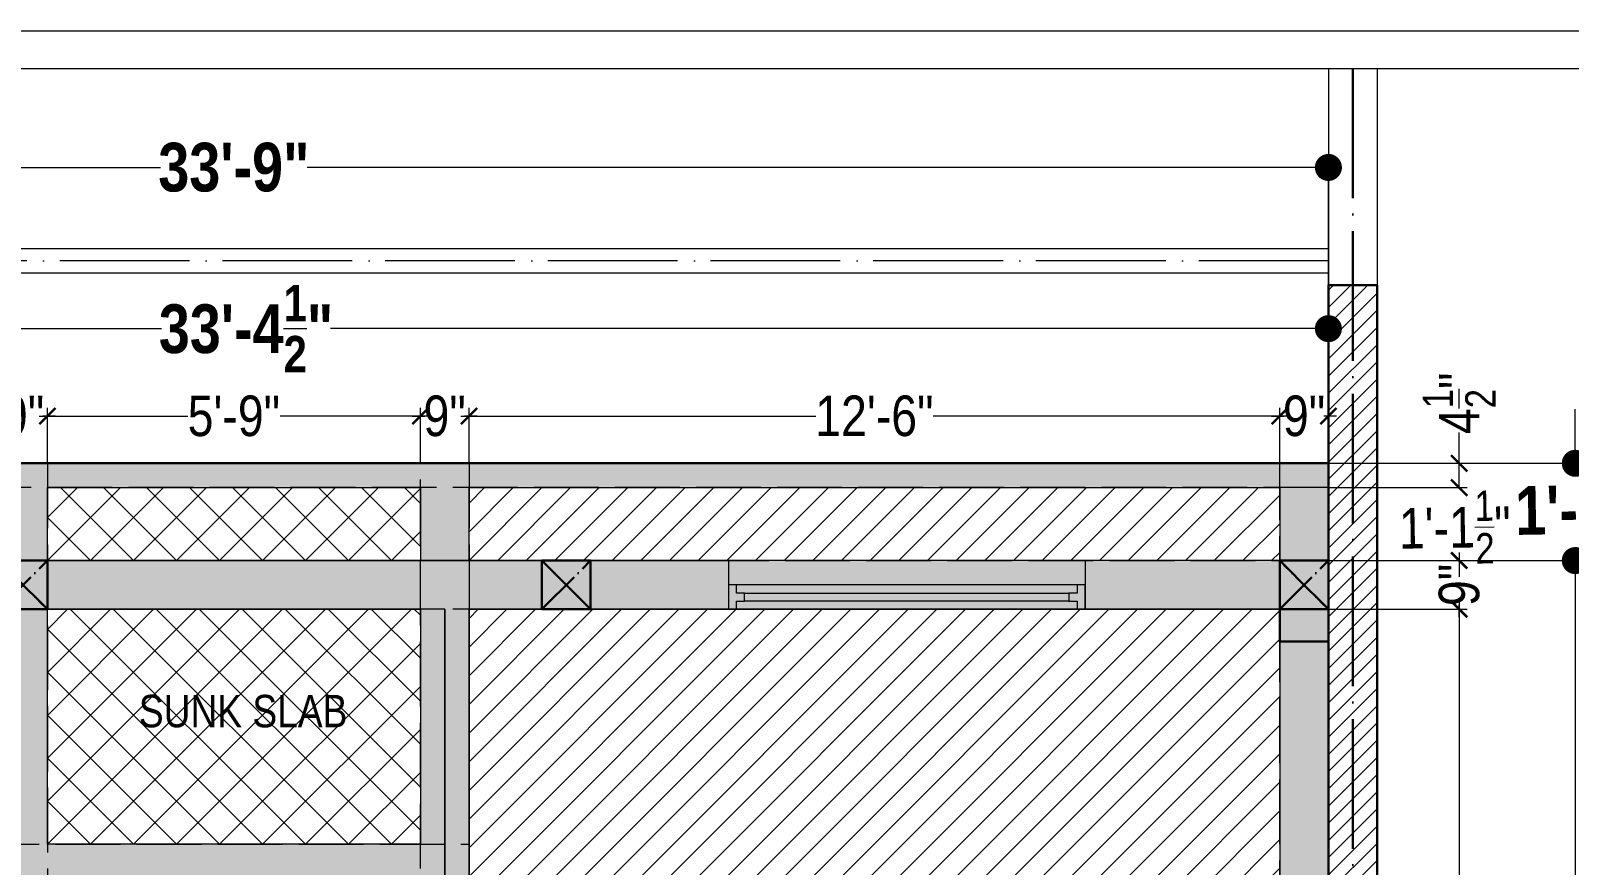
# Model space of a CAD drawing. Header units: millimetres. Extents: x 56222 to 3066687, y -650199 to -121287.
# Drawn here: x 148268.1 to 148552.7, y -175795.8 to -175641.4 of the extents above; entities that cross this region are included whole.
import ezdxf

# ---------------------------------------------------------------- set-up
doc = ezdxf.new("R2010")
doc.units = ezdxf.units.MM
doc.header["$MEASUREMENT"] = 0
doc.header["$PDMODE"] = 35
doc.linetypes.add('ACAD_ISO02W100', pattern=[15, 12, -3])
doc.linetypes.add('ACAD_ISO04W100', pattern=[30, 24, -3, 0, -3])
doc.layers.get('Defpoints').update_dxf_attribs({"color": 220})
for name, color, linetype, lineweight in [('COLUMN', 1, 'Continuous', 30), ('COLUMN ( CENTER MARK )_', 5, 'ACAD_ISO04W100', 30), ('FIRST FLOOR ( TEXT )', 7, 'Continuous', 9), ('GROUND FLOOR', 7, 'Continuous', 9), ('GROUND FLOOR  ( HATCH )', 251, 'Continuous', 9), ('GROUND FLOOR  ( PLINE )', 251, 'Continuous', 30), ('GROUND FLOOR ( DW_RAIL )', 7, 'Continuous', 9), ('X_PLOT', 1, 'Continuous', 9), ('X_SHEET', 7, 'Continuous', 9), ('XX~SLAB ( BEAM )~ ( DIM )', 7, 'Continuous', 9), ('XX~SLAB ( BEAM )~ ( HATCH )', 1, 'Continuous', 9), ('XX~SLAB ( HATCH )', 7, 'Continuous', 9), ('XX~STR BEAM', 5, 'ACAD_ISO02W100', 9)]:
    doc.layers.add(name, color=color, linetype=linetype, lineweight=lineweight)
doc.layers.add('XX~SLAB ( HATCH )~ PLINE', color=251, linetype='Continuous', lineweight=9, plot=False)
doc.layers.add('XX~SLAB ( PLINE )', color=251, linetype='Continuous', plot=False)
doc.styles.add('Cn_BT_7½', font='swissc.ttf', dxfattribs={"height": 7.5})
doc.styles.add('Cn_BT_9 ( BOLD )', font='swisscb.ttf', dxfattribs={"height": 9})
doc.styles.add('KATHA', font='swissc.ttf')
doc.dimstyles.new('Cn_BT_7½', dxfattribs={"dimtxt": 9, "dimasz": 3, "dimexe": 1.5, "dimexo": 0, "dimgap": 0.09, "dimtad": 0, "dimdec": 3, "dimzin": 3, "dimdsep": 46, "dimlunit": 4, "dimtxsty": 'Cn_BT_7½', "dimblk": 'ARCHTICK', "dimcen": 0.09, "dimdle": 1.5, "dimclrd": 251, "dimclre": 251, "dimclrt": 14, "dimadec": 0, "dimazin": 0, "dimtfac": 0.75, "dimtdec": 3, "dimtofl": 0, "dimtmove": 0, "dimatfit": 3, "dimfxl": 0, "dimtolj": 1, "dimtzin": 0, "dimlwd": 15, "dimlwe": 15, "dimarcsym": 0})
doc.dimstyles.new('Cn_BT_9 ( BOLD )', dxfattribs={"dimtxt": 9, "dimasz": 5, "dimexe": 1.5, "dimexo": 0, "dimgap": 0.09, "dimtad": 0, "dimzin": 3, "dimdsep": 46, "dimlunit": 4, "dimtxsty": 'Cn_BT_9 ( BOLD )', "dimblk": 'DOT', "dimcen": 0.09, "dimdle": 1.5, "dimclrd": 251, "dimclre": 251, "dimclrt": 5, "dimadec": 0, "dimazin": 0, "dimtfac": 0.75, "dimtofl": 0, "dimtmove": 0, "dimatfit": 3, "dimfxl": 0, "dimtolj": 1, "dimtzin": 0, "dimlwd": 15, "dimlwe": 15, "dimarcsym": 0})
pattern_1 = [(45, (148349.1876, -175739.4437), (-2.65165, 2.65165), [])]

# ---------------------------------------------------------------- blocks, each defined once
blk = doc.blocks.new('_ArchTick')
at = {"color": 0, "linetype": 'ByBlock', "const_width": 0.15}
blk.add_lwpolyline([(-0.5, -0.5), (0.5, 0.5)], dxfattribs=at)
blk = doc.blocks.new('*D158')
at = {"layer": 'Defpoints', "color": 0, "transparency": 16777216}
for p in [(148271.19, -175712.7), (148262.19, -175721.44), (148271.19, -175721.44)]:
    blk.add_point(p, dxfattribs=at)
at = {"layer": 'XX~SLAB ( BEAM )~ ( DIM )', "color": 251, "lineweight": 15, "transparency": 16777216}
for p, q in [((148262.19, -175721.44), (148262.19, -175711.2)), ((148271.19, -175721.44), (148271.19, -175711.2)), ((148260.69, -175712.7), (148263.03, -175712.7)), ((148272.69, -175712.7), (148270.34, -175712.7))]:
    blk.add_line(p, q, dxfattribs=at)
at = {"layer": 'XX~SLAB ( BEAM )~ ( DIM )', "color": 251, "lineweight": 15, "transparency": 16777216, "xscale": 3, "yscale": 3, "zscale": 3, "rotation": 180}
blk.add_blockref('_ArchTick', (148262.19, -175712.7), dxfattribs=at)
at = {"layer": 'XX~SLAB ( BEAM )~ ( DIM )', "color": 251, "lineweight": 15, "transparency": 16777216, "xscale": 3, "yscale": 3, "zscale": 3}
blk.add_blockref('_ArchTick', (148271.19, -175712.7), dxfattribs=at)
at = {"layer": 'XX~SLAB ( BEAM )~ ( DIM )', "color": 14, "transparency": 16777216, "insert": (148266.69, -175712.7), "char_height": 7.5, "attachment_point": 5, "style": 'Cn_BT_7½'}
blk.add_mtext('\\A1;9"', dxfattribs=at)
blk = doc.blocks.new('*D157')
at = {"layer": 'Defpoints', "color": 0, "transparency": 16777216}
for p in [(148340.19, -175712.7), (148271.19, -175721.44), (148340.19, -175721.44)]:
    blk.add_point(p, dxfattribs=at)
at = {"layer": 'XX~SLAB ( BEAM )~ ( DIM )', "color": 251, "lineweight": 15, "transparency": 16777216}
for p, q in [((148271.19, -175721.44), (148271.19, -175711.2)), ((148340.19, -175721.44), (148340.19, -175711.2)), ((148269.69, -175712.7), (148297.15, -175712.7)), ((148341.69, -175712.7), (148314.22, -175712.7))]:
    blk.add_line(p, q, dxfattribs=at)
at = {"layer": 'XX~SLAB ( BEAM )~ ( DIM )', "color": 251, "lineweight": 15, "transparency": 16777216, "xscale": 3, "yscale": 3, "zscale": 3, "rotation": 180}
blk.add_blockref('_ArchTick', (148271.19, -175712.7), dxfattribs=at)
at = {"layer": 'XX~SLAB ( BEAM )~ ( DIM )', "color": 251, "lineweight": 15, "transparency": 16777216, "xscale": 3, "yscale": 3, "zscale": 3}
blk.add_blockref('_ArchTick', (148340.19, -175712.7), dxfattribs=at)
at = {"layer": 'XX~SLAB ( BEAM )~ ( DIM )', "color": 14, "transparency": 16777216, "insert": (148305.69, -175712.7), "char_height": 7.5, "attachment_point": 5, "style": 'Cn_BT_7½'}
blk.add_mtext('\\A1;5\'-9"', dxfattribs=at)
blk = doc.blocks.new('*D156')
at = {"layer": 'Defpoints', "color": 0, "transparency": 16777216}
for p in [(148349.19, -175712.7), (148340.19, -175721.44), (148349.19, -175721.44)]:
    blk.add_point(p, dxfattribs=at)
at = {"layer": 'XX~SLAB ( BEAM )~ ( DIM )', "color": 251, "lineweight": 15, "transparency": 16777216}
for p, q in [((148340.19, -175721.44), (148340.19, -175711.2)), ((148349.19, -175721.44), (148349.19, -175711.2)), ((148338.69, -175712.7), (148341.03, -175712.7)), ((148350.69, -175712.7), (148348.34, -175712.7))]:
    blk.add_line(p, q, dxfattribs=at)
at = {"layer": 'XX~SLAB ( BEAM )~ ( DIM )', "color": 251, "lineweight": 15, "transparency": 16777216, "xscale": 3, "yscale": 3, "zscale": 3, "rotation": 180}
blk.add_blockref('_ArchTick', (148340.19, -175712.7), dxfattribs=at)
at = {"layer": 'XX~SLAB ( BEAM )~ ( DIM )', "color": 251, "lineweight": 15, "transparency": 16777216, "xscale": 3, "yscale": 3, "zscale": 3}
blk.add_blockref('_ArchTick', (148349.19, -175712.7), dxfattribs=at)
at = {"layer": 'XX~SLAB ( BEAM )~ ( DIM )', "color": 14, "transparency": 16777216, "insert": (148344.69, -175712.7), "char_height": 7.5, "attachment_point": 5, "style": 'Cn_BT_7½'}
blk.add_mtext('\\A1;9"', dxfattribs=at)
blk = doc.blocks.new('*D155')
at = {"layer": 'Defpoints', "color": 0, "transparency": 16777216}
for p in [(148499.19, -175712.7), (148349.19, -175721.44), (148499.19, -175721.44)]:
    blk.add_point(p, dxfattribs=at)
at = {"layer": 'XX~SLAB ( BEAM )~ ( DIM )', "color": 251, "lineweight": 15, "transparency": 16777216}
for p, q in [((148349.19, -175721.44), (148349.19, -175711.2)), ((148499.19, -175721.44), (148499.19, -175711.2)), ((148347.69, -175712.7), (148413.33, -175712.7)), ((148500.69, -175712.7), (148435.05, -175712.7))]:
    blk.add_line(p, q, dxfattribs=at)
at = {"layer": 'XX~SLAB ( BEAM )~ ( DIM )', "color": 251, "lineweight": 15, "transparency": 16777216, "xscale": 3, "yscale": 3, "zscale": 3, "rotation": 180}
blk.add_blockref('_ArchTick', (148349.19, -175712.7), dxfattribs=at)
at = {"layer": 'XX~SLAB ( BEAM )~ ( DIM )', "color": 251, "lineweight": 15, "transparency": 16777216, "xscale": 3, "yscale": 3, "zscale": 3}
blk.add_blockref('_ArchTick', (148499.19, -175712.7), dxfattribs=at)
at = {"layer": 'XX~SLAB ( BEAM )~ ( DIM )', "color": 14, "transparency": 16777216, "insert": (148424.19, -175712.7), "char_height": 7.5, "attachment_point": 5, "style": 'Cn_BT_7½'}
blk.add_mtext('\\A1;12\'-6"', dxfattribs=at)
blk = doc.blocks.new('*D154')
at = {"layer": 'Defpoints', "color": 0, "transparency": 16777216}
for p in [(148508.19, -175712.7), (148499.19, -175721.44), (148508.19, -175721.44)]:
    blk.add_point(p, dxfattribs=at)
at = {"layer": 'XX~SLAB ( BEAM )~ ( DIM )', "color": 251, "lineweight": 15, "transparency": 16777216}
for p, q in [((148499.19, -175721.44), (148499.19, -175711.2)), ((148508.19, -175721.44), (148508.19, -175711.2)), ((148497.69, -175712.7), (148500.03, -175712.7)), ((148509.69, -175712.7), (148507.34, -175712.7))]:
    blk.add_line(p, q, dxfattribs=at)
at = {"layer": 'XX~SLAB ( BEAM )~ ( DIM )', "color": 251, "lineweight": 15, "transparency": 16777216, "xscale": 3, "yscale": 3, "zscale": 3, "rotation": 180}
blk.add_blockref('_ArchTick', (148499.19, -175712.7), dxfattribs=at)
at = {"layer": 'XX~SLAB ( BEAM )~ ( DIM )', "color": 251, "lineweight": 15, "transparency": 16777216, "xscale": 3, "yscale": 3, "zscale": 3}
blk.add_blockref('_ArchTick', (148508.19, -175712.7), dxfattribs=at)
at = {"layer": 'XX~SLAB ( BEAM )~ ( DIM )', "color": 14, "transparency": 16777216, "insert": (148503.69, -175712.7), "char_height": 7.5, "attachment_point": 5, "style": 'Cn_BT_7½'}
blk.add_mtext('\\A1;9"', dxfattribs=at)
blk = doc.blocks.new('*D153')
at = {"layer": 'Defpoints', "color": 0, "transparency": 16777216}
for p in [(148508.19, -175721.44), (148508.19, -175725.94), (148532.39, -175725.94)]:
    blk.add_point(p, dxfattribs=at)
at = {"layer": 'XX~SLAB ( BEAM )~ ( DIM )', "color": 251, "lineweight": 15, "transparency": 16777216}
for p, q in [((148532.39, -175721.44), (148532.39, -175715.71)), ((148532.39, -175725.94), (148532.39, -175719.94)), ((148508.19, -175721.44), (148533.89, -175721.44)), ((148508.19, -175725.94), (148533.89, -175725.94))]:
    blk.add_line(p, q, dxfattribs=at)
at = {"layer": 'XX~SLAB ( BEAM )~ ( DIM )', "color": 251, "lineweight": 15, "transparency": 16777216, "xscale": 3, "yscale": 3, "zscale": 3}
for p, rotation in [((148532.39, -175721.44), 90), ((148532.39, -175725.94), 270)]:
    blk.add_blockref('_ArchTick', p, dxfattribs=dict(at, rotation=rotation))
at = {"layer": 'XX~SLAB ( BEAM )~ ( DIM )', "color": 14, "transparency": 16777216, "insert": (148532.39, -175710.34), "char_height": 7.5, "attachment_point": 5, "rotation": 90, "style": 'Cn_BT_7½'}
blk.add_mtext('\\A1;4{\\H0.750000x;\\S1/2;}"', dxfattribs=at)
blk = doc.blocks.new('*D152')
at = {"layer": 'Defpoints', "color": 0, "transparency": 16777216}
for p in [(148508.19, -175725.94), (148508.19, -175739.44), (148532.39, -175739.44)]:
    blk.add_point(p, dxfattribs=at)
at = {"layer": 'XX~SLAB ( BEAM )~ ( DIM )', "color": 251, "lineweight": 15, "transparency": 16777216}
for p, q in [((148532.39, -175725.94), (148532.39, -175722.94)), ((148508.19, -175725.94), (148533.89, -175725.94)), ((148508.19, -175739.44), (148533.89, -175739.44)), ((148532.39, -175739.44), (148532.39, -175742.44))]:
    blk.add_line(p, q, dxfattribs=at)
at = {"layer": 'XX~SLAB ( BEAM )~ ( DIM )', "color": 251, "lineweight": 15, "transparency": 16777216, "xscale": 3, "yscale": 3, "zscale": 3}
for p, rotation in [((148532.39, -175725.94), 270), ((148532.39, -175739.44), 90)]:
    blk.add_blockref('_ArchTick', p, dxfattribs=dict(at, rotation=rotation))
at = {"layer": 'XX~SLAB ( BEAM )~ ( DIM )', "color": 14, "transparency": 16777216, "insert": (148531.58, -175733.32), "char_height": 7.5, "attachment_point": 5, "rotation": 1, "style": 'Cn_BT_7½'}
blk.add_mtext('\\A1;1\'-1{\\H0.750000x;\\S1/2;}"', dxfattribs=at)
blk = doc.blocks.new('*D151')
at = {"layer": 'Defpoints', "color": 0, "transparency": 16777216}
for p in [(148508.19, -175739.44), (148508.19, -175748.44), (148532.39, -175748.44)]:
    blk.add_point(p, dxfattribs=at)
at = {"layer": 'XX~SLAB ( BEAM )~ ( DIM )', "color": 251, "lineweight": 15, "transparency": 16777216}
for p, q in [((148532.39, -175737.94), (148532.39, -175740.29)), ((148508.19, -175739.44), (148533.89, -175739.44)), ((148508.19, -175748.44), (148533.89, -175748.44)), ((148532.39, -175749.94), (148532.39, -175747.6))]:
    blk.add_line(p, q, dxfattribs=at)
at = {"layer": 'XX~SLAB ( BEAM )~ ( DIM )', "color": 251, "lineweight": 15, "transparency": 16777216, "xscale": 3, "yscale": 3, "zscale": 3}
for p, rotation in [((148532.39, -175739.44), 90), ((148532.39, -175748.44), 270)]:
    blk.add_blockref('_ArchTick', p, dxfattribs=dict(at, rotation=rotation))
at = {"layer": 'XX~SLAB ( BEAM )~ ( DIM )', "color": 14, "transparency": 16777216, "insert": (148532.39, -175743.94), "char_height": 7.5, "attachment_point": 5, "rotation": 90, "style": 'Cn_BT_7½'}
blk.add_mtext('\\A1;9"', dxfattribs=at)
blk = doc.blocks.new('*D150')
at = {"layer": 'Defpoints', "color": 0, "transparency": 16777216}
for p in [(148508.19, -175748.44), (148508.19, -175877.44), (148532.39, -175877.44)]:
    blk.add_point(p, dxfattribs=at)
at = {"layer": 'XX~SLAB ( BEAM )~ ( DIM )', "color": 251, "lineweight": 15, "transparency": 16777216}
for p, q in [((148508.19, -175748.44), (148533.89, -175748.44)), ((148532.39, -175746.94), (148532.39, -175802.08)), ((148532.39, -175878.94), (148532.39, -175823.8)), ((148508.19, -175877.44), (148533.89, -175877.44))]:
    blk.add_line(p, q, dxfattribs=at)
at = {"layer": 'XX~SLAB ( BEAM )~ ( DIM )', "color": 251, "lineweight": 15, "transparency": 16777216, "xscale": 3, "yscale": 3, "zscale": 3}
for p, rotation in [((148532.39, -175748.44), 90), ((148532.39, -175877.44), 270)]:
    blk.add_blockref('_ArchTick', p, dxfattribs=dict(at, rotation=rotation))
at = {"layer": 'XX~SLAB ( BEAM )~ ( DIM )', "color": 14, "transparency": 16777216, "insert": (148532.39, -175812.94), "char_height": 7.5, "attachment_point": 5, "rotation": 90, "style": 'Cn_BT_7½'}
blk.add_mtext('\\A1;10\'-9"', dxfattribs=at)
blk = doc.blocks.new('_Dot')
at = {"color": 0, "linetype": 'ByBlock', "lineweight": -2}
blk.add_line((-0.5, 0), (-1, 0), dxfattribs=at)
at = {"color": 0, "linetype": 'ByBlock', "const_width": 0.5}
blk.add_lwpolyline([(-0.25, 0, 1), (0.25, 0, 1)], format="xyb", close=True, dxfattribs=at)
blk = doc.blocks.new('*D124')
at = {"layer": 'Defpoints', "color": 0, "transparency": 16777216}
for p in [(148508.19, -175696.52), (148107.69, -175721.44), (148508.19, -175721.44)]:
    blk.add_point(p, dxfattribs=at)
at = {"layer": 'XX~SLAB ( BEAM )~ ( DIM )', "color": 251, "lineweight": 15, "transparency": 16777216}
for p, q in [((148107.69, -175721.44), (148107.69, -175695.02)), ((148508.19, -175721.44), (148508.19, -175695.02)), ((148112.69, -175696.52), (148292.3, -175696.52)), ((148503.19, -175696.52), (148323.58, -175696.52))]:
    blk.add_line(p, q, dxfattribs=at)
at = {"layer": 'XX~SLAB ( BEAM )~ ( DIM )', "color": 251, "lineweight": 15, "transparency": 16777216, "xscale": 5, "yscale": 5, "zscale": 5, "rotation": 180}
blk.add_blockref('_Dot', (148107.69, -175696.52), dxfattribs=at)
at = {"layer": 'XX~SLAB ( BEAM )~ ( DIM )', "color": 251, "lineweight": 15, "transparency": 16777216, "xscale": 5, "yscale": 5, "zscale": 5}
blk.add_blockref('_Dot', (148508.19, -175696.52), dxfattribs=at)
at = {"layer": 'XX~SLAB ( BEAM )~ ( DIM )', "color": 5, "transparency": 16777216, "insert": (148307.94, -175696.52), "char_height": 9, "attachment_point": 5, "style": 'Cn_BT_9 ( BOLD )'}
blk.add_mtext('\\A1;33\'-4{\\H0.750000x;\\S1/2;}"', dxfattribs=at)
blk = doc.blocks.new('*D122')
at = {"layer": 'Defpoints', "color": 0, "transparency": 16777216}
for p in [(148508.19, -175666.69), (148103.19, -175721.44), (148508.19, -175721.44)]:
    blk.add_point(p, dxfattribs=at)
at = {"layer": 'XX~SLAB ( BEAM )~ ( DIM )', "color": 251, "lineweight": 15, "transparency": 16777216}
for p, q in [((148103.19, -175721.44), (148103.19, -175665.19)), ((148108.19, -175666.69), (148292.12, -175666.69)), ((148503.19, -175666.69), (148319.26, -175666.69)), ((148508.19, -175721.44), (148508.19, -175665.19))]:
    blk.add_line(p, q, dxfattribs=at)
at = {"layer": 'XX~SLAB ( BEAM )~ ( DIM )', "color": 251, "lineweight": 15, "transparency": 16777216, "xscale": 5, "yscale": 5, "zscale": 5, "rotation": 180}
blk.add_blockref('_Dot', (148103.19, -175666.69), dxfattribs=at)
at = {"layer": 'XX~SLAB ( BEAM )~ ( DIM )', "color": 251, "lineweight": 15, "transparency": 16777216, "xscale": 5, "yscale": 5, "zscale": 5}
blk.add_blockref('_Dot', (148508.19, -175666.69), dxfattribs=at)
at = {"layer": 'XX~SLAB ( BEAM )~ ( DIM )', "color": 5, "transparency": 16777216, "insert": (148305.69, -175666.69), "char_height": 9, "attachment_point": 5, "style": 'Cn_BT_9 ( BOLD )'}
blk.add_mtext('\\A1;33\'-9"', dxfattribs=at)
blk = doc.blocks.new('*D114')
at = {"layer": 'Defpoints', "color": 0, "transparency": 16777216}
for p in [(148517.19, -175721.44), (148517.19, -175739.44), (148553.87, -175739.44)]:
    blk.add_point(p, dxfattribs=at)
at = {"layer": 'XX~SLAB ( BEAM )~ ( DIM )', "color": 251, "lineweight": 15, "transparency": 16777216}
for p, q in [((148553.87, -175716.44), (148553.87, -175711.44)), ((148517.19, -175721.44), (148555.37, -175721.44)), ((148517.19, -175739.44), (148555.37, -175739.44)), ((148553.87, -175744.44), (148553.87, -175749.44))]:
    blk.add_line(p, q, dxfattribs=at)
at = {"layer": 'XX~SLAB ( BEAM )~ ( DIM )', "color": 251, "lineweight": 15, "transparency": 16777216, "xscale": 5, "yscale": 5, "zscale": 5}
for p, rotation in [((148553.87, -175721.44), 270), ((148553.87, -175739.44), 90)]:
    blk.add_blockref('_Dot', p, dxfattribs=dict(at, rotation=rotation))
at = {"layer": 'XX~SLAB ( BEAM )~ ( DIM )', "color": 5, "transparency": 16777216, "insert": (148553.87, -175730.07), "char_height": 9, "attachment_point": 5, "rotation": 1, "style": 'Cn_BT_9 ( BOLD )'}
blk.add_mtext('\\A1;1\'-6"', dxfattribs=at)
blk = doc.blocks.new('*D113')
at = {"layer": 'Defpoints', "color": 0, "transparency": 16777216}
for p in [(148517.19, -175739.44), (148508.19, -176031.94), (148553.87, -176031.94)]:
    blk.add_point(p, dxfattribs=at)
at = {"layer": 'XX~SLAB ( BEAM )~ ( DIM )', "color": 251, "lineweight": 15, "transparency": 16777216}
for p, q in [((148517.19, -175739.44), (148555.37, -175739.44)), ((148553.87, -175744.44), (148553.87, -175870.07)), ((148553.87, -176026.94), (148553.87, -175901.32)), ((148508.19, -176031.94), (148555.37, -176031.94))]:
    blk.add_line(p, q, dxfattribs=at)
at = {"layer": 'XX~SLAB ( BEAM )~ ( DIM )', "color": 251, "lineweight": 15, "transparency": 16777216, "xscale": 5, "yscale": 5, "zscale": 5}
for p, rotation in [((148553.87, -175739.44), 90), ((148553.87, -176031.94), 270)]:
    blk.add_blockref('_Dot', p, dxfattribs=dict(at, rotation=rotation))
at = {"layer": 'XX~SLAB ( BEAM )~ ( DIM )', "color": 5, "transparency": 16777216, "insert": (148553.87, -175885.69), "char_height": 9, "attachment_point": 5, "rotation": 90, "style": 'Cn_BT_9 ( BOLD )'}
blk.add_mtext('\\A1;24\'-4{\\H0.750000x;\\S1/2;}"', dxfattribs=at)
blk = doc.blocks.new('*D112')
at = {"layer": 'Defpoints', "color": 0, "transparency": 16777216}
for p in [(148517.19, -175721.44), (148517.19, -176031.94), (148578.79, -176031.94)]:
    blk.add_point(p, dxfattribs=at)
at = {"layer": 'XX~SLAB ( BEAM )~ ( DIM )', "color": 251, "lineweight": 15, "transparency": 16777216}
for p, q in [((148517.19, -175721.44), (148580.29, -175721.44)), ((148578.79, -175726.44), (148578.79, -175858.07)), ((148578.79, -176026.94), (148578.79, -175895.31)), ((148517.19, -176031.94), (148580.29, -176031.94))]:
    blk.add_line(p, q, dxfattribs=at)
at = {"layer": 'XX~SLAB ( BEAM )~ ( DIM )', "color": 251, "lineweight": 15, "transparency": 16777216, "xscale": 5, "yscale": 5, "zscale": 5}
for p, rotation in [((148578.79, -175721.44), 90), ((148578.79, -176031.94), 270)]:
    blk.add_blockref('_Dot', p, dxfattribs=dict(at, rotation=rotation))
at = {"layer": 'XX~SLAB ( BEAM )~ ( DIM )', "color": 5, "transparency": 16777216, "insert": (148578.79, -175876.69), "char_height": 9, "attachment_point": 5, "rotation": 90, "style": 'Cn_BT_9 ( BOLD )'}
blk.add_mtext('\\A1;25\'-10{\\H0.750000x;\\S1/2;}"', dxfattribs=at)

msp = doc.modelspace()

# ---------------------------------------------------------------- hatches: boundary and pattern name
at = {"layer": 'GROUND FLOOR  ( HATCH )'}
h = msp.add_hatch(dxfattribs=at)
h.set_pattern_fill('ANSI31', color=6, scale=18, style=0)
h.set_pattern_definition([(45, (31976.5016, -13412.7693), (-1.590990258, 1.590990258), [])])
h.paths.add_polyline_path([(148517.1876, -175688.4437), (148508.1876, -175688.4437), (148508.1876, -176031.9437), (148517.1876, -176031.9437)])
at = {"layer": 'XX~SLAB ( BEAM )~ ( HATCH )'}
h = msp.add_hatch(dxfattribs=at)
h.set_pattern_fill('AR-CONC', color=256, style=0)
h.set_pattern_definition([(50, (148103.1876, -176043.9437), (7.1726, -0.62752), [0.75, -8.25]), (355, (148103.1876, -176043.944), (-1.38751, 7.52192), [0.6, -6.6]), (100.4514, (148103.785, -176043.996), (5.78509, 6.8944), [0.6374, -7.01142]), (46.1842, (148103.188, -176041.944), (10.67241, -1.65519), [1.125, -12.375]), (96.6356, (148104.077, -176042.082), (9.34663, 9.74118), [0.9561, -10.51713]), (351.1842, (148103.188, -176041.944), (9.34662, 9.74119), [0.9, -9.9]), (21, (148104.1876, -176042.4437), (5.96907, -4.02619), [0.75, -8.25]), (326, (148104.1876, -176042.444), (2.43315, 7.2515), [0.6, -6.6]), (71.4514, (148104.685, -176042.779), (8.40223, 3.225305), [0.6374, -7.01142]), (37.5, (148103.1876, -176043.9437), (0.121599, 3.328939), [0, -6.52, 0, -6.7, 0, -6.625]), (7.5, (148103.1876, -176043.9437), (2.630695, 3.944117), [0, -3.82, 0, -6.37, 0, -2.525]), (327.5, (148100.9576, -176043.9437), (5.338224, -0.225549), [0, -2.5, 0, -7.8, 0, -10.35]), (317.5, (148099.9576, -176043.9437), (5.83186, 1.00105), [0, -3.25, 0, -5.18, 0, -7.35])])
h.paths.add_polyline_path([(148103.1876, -175721.4437), (148508.1876, -175721.4437), (148508.1872, -176031.9437), (148499.1875, -176031.9437), (148499.1876, -176013.9437), (148418.1876, -176013.9437), (148418.1876, -176031.9437), (148262.1876, -176031.9437), (148262.1876, -176043.9437), (148103.1876, -176043.9437)])
h.paths.add_polyline_path([(148262.1876, -176043.9437), (148116.6876, -176043.9437), (148116.6876, -176031.9437), (148262.1876, -176031.9437)], flags=17)
h.paths.add_polyline_path([(148107.6876, -176043.9437), (148103.1876, -176043.9437), (148103.1876, -175721.4437), (148107.6876, -175721.4437)], flags=16)
h.paths.add_polyline_path([(148116.6876, -175872.9437), (148262.1876, -175872.9437), (148262.1876, -175800.9437), (148116.6876, -175800.9437)], flags=16)
h.paths.add_polyline_path([(148116.6876, -175748.4437), (148262.1876, -175748.4437), (148262.1876, -175791.9437), (148116.6876, -175791.9437)], flags=16)
h.paths.add_polyline_path([(148116.6876, -175725.9437), (148262.1876, -175725.9437), (148262.1876, -175739.4437), (148116.6876, -175739.4437)], flags=16)
h.paths.add_polyline_path([(148271.1876, -175725.9437), (148340.1876, -175725.9437), (148340.1876, -175739.4437), (148271.1876, -175739.4437)], flags=16)
h.paths.add_polyline_path([(148271.1876, -175748.4437), (148340.1876, -175748.4437), (148340.1876, -175791.9437), (148271.1876, -175791.9437)], flags=16)
h.paths.add_polyline_path([(148349.1876, -175748.4437), (148499.1876, -175748.4437), (148499.1876, -175877.4437), (148349.1876, -175877.4437)], flags=16)
h.paths.add_polyline_path([(148271.1876, -175877.4437), (148340.1876, -175877.4437), (148340.1876, -175800.9437), (148271.1876, -175800.9437)], flags=16)
h.paths.add_polyline_path([(148349.1876, -175725.9437), (148499.1876, -175725.9437), (148499.1876, -175739.4437), (148349.1876, -175739.4437)], flags=16)
h.paths.add_polyline_path([(148418.1876, -175886.4437), (148499.1876, -175886.4437), (148499.1876, -176004.9437), (148418.1876, -176004.9437)], flags=16)
h.paths.add_polyline_path([(148271.1876, -175886.4437), (148409.1876, -175886.4437), (148409.1876, -175917.9437), (148271.1876, -175917.9437)], flags=16)
h.paths.add_polyline_path([(148271.1876, -175926.9437), (148409.1876, -175926.9437), (148409.1876, -176031.9437), (148271.1876, -176031.9437)], flags=16)
h.paths.add_polyline_path([(148116.6876, -176022.9437), (148262.1876, -176022.9437), (148262.1876, -175881.9437), (148116.6876, -175881.9437)], flags=16)
at = {"layer": 'XX~SLAB ( HATCH )'}
h = msp.add_hatch(dxfattribs=at)
h.set_pattern_fill('ANSI37', color=5, scale=45, style=0)
h.set_pattern_definition([(45, (148271.1876, -175739.4437), (-3.97748, 3.97748), []), (135, (148271.1876, -175739.4437), (-3.97748, -3.97748), [])])
h.paths.add_polyline_path([(148271.1876, -175725.9437), (148340.1876, -175725.9437), (148340.1876, -175739.4437), (148271.1876, -175739.4437)])
h = msp.add_hatch(dxfattribs=at)
h.set_pattern_fill('ANSI31', color=256, scale=30, style=0)
h.set_pattern_definition(pattern_1)
h.paths.add_polyline_path([(148349.1876, -175725.9437), (148499.1876, -175725.9437), (148499.1876, -175739.4437), (148349.1876, -175739.4437)])
h = msp.add_hatch(dxfattribs=at)
h.set_pattern_fill('ANSI31', color=256, scale=30, style=0)
h.set_pattern_definition(pattern_1)
h.paths.add_polyline_path([(148349.1876, -175725.9437), (148499.1876, -175725.9437), (148499.1876, -175739.4437), (148349.1876, -175739.4437)])
h = msp.add_hatch(dxfattribs=at)
h.set_pattern_fill('ANSI37', color=5, scale=45, style=0)
h.set_pattern_definition([(45, (148271.1876, -175791.9437), (-3.97748, 3.97748), []), (135, (148271.1876, -175791.9437), (-3.97748, -3.97748), [])])
h.paths.add_polyline_path([(148271.1876, -175748.4437), (148340.1876, -175748.4437), (148340.1876, -175791.9437), (148271.1876, -175791.9437)])
h = msp.add_hatch(dxfattribs=at)
h.set_pattern_fill('ANSI31', color=256, scale=30, style=0)
h.set_pattern_definition([(45, (148349.1876, -175877.4437), (-2.65165, 2.65165), [])])
h.paths.add_polyline_path([(148349.1876, -175748.4437), (148499.1876, -175748.4437), (148499.1876, -175877.4437), (148349.1876, -175877.4437)])

# ---------------------------------------------------------------- linework, layer by layer
at = {"layer": 'COLUMN'}
for points in [[(148262.1876, -175739.4437), (148271.1876, -175739.4437), (148271.1876, -175748.4437), (148262.1876, -175748.4437)], [(148362.6876, -175739.4437), (148371.6876, -175739.4437), (148371.6876, -175748.4437), (148362.6876, -175748.4437)], [(148499.1876, -175739.4437), (148508.1876, -175739.4437), (148508.1876, -175754.4437), (148499.1876, -175754.4437)]]:
    msp.add_lwpolyline(points, close=True, dxfattribs=at)
at = {"layer": 'COLUMN ( CENTER MARK )_', "ltscale": 0.35}
for points in [[(148271.1876, -175739.4437), (148271.1876, -175748.4437), (148262.1876, -175748.4437), (148271.1876, -175739.4437), (148262.1876, -175739.4437), (148271.1876, -175748.4437), (148262.1876, -175739.4437), (148262.1876, -175748.4437), (148271.1876, -175748.4437)], [(148371.6876, -175739.4437), (148371.6876, -175748.4437), (148362.6876, -175748.4437), (148371.6876, -175739.4437), (148362.6876, -175739.4437), (148371.6876, -175748.4437), (148362.6876, -175739.4437), (148362.6876, -175748.4437), (148371.6876, -175748.4437)], [(148508.1876, -175739.4437), (148508.1876, -175748.4437), (148499.1876, -175748.4437), (148508.1876, -175739.4437), (148499.1876, -175739.4437), (148508.1876, -175748.4437), (148499.1876, -175739.4437), (148499.1876, -175748.4437), (148508.1876, -175748.4437)]]:
    msp.add_lwpolyline(points, close=True, dxfattribs=at)
at = {"layer": 'GROUND FLOOR'}
for p, q in [((148508.1876, -175648.3948), (148508.1876, -176169.3276)), ((148508.1876, -175648.3948), (148508.1876, -175739.4437)), ((148517.1876, -175648.3948), (148517.1876, -176169.3276)), ((148007.9376, -175681.6937), (148508.1876, -175681.6937)), ((148012.4376, -175686.1937), (148508.1876, -175686.1937)), ((148508.1876, -175739.4437), (148107.6876, -175739.4437)), ((148397.1876, -175739.4437), (148397.1876, -175748.4437)), ((148463.1876, -175739.4437), (148463.1876, -175748.4437)), ((148344.6876, -175748.4437), (148218.6876, -175748.4437)), ((148344.6876, -175748.4437), (148344.6876, -175877.4437)), ((148499.1876, -175748.4437), (148349.1876, -175748.4437)), ((148349.1876, -175748.4437), (148349.1876, -175877.4437)), ((148499.1876, -175748.4437), (148499.1876, -175877.4437))]:
    msp.add_line(p, q, dxfattribs=at)
at = {"layer": 'GROUND FLOOR', "color": 1, "linetype": 'ACAD_ISO04W100'}
msp.add_line((148512.6876, -175648.3948), (148512.6876, -176031.9437), dxfattribs=at)
msp.add_lwpolyline([(148508.1876, -175683.9437), (148010.1876, -175683.9437), (148010.1876, -176146.4437), (148508.1876, -176146.4437)], dxfattribs=at)
at = {"layer": 'GROUND FLOOR', "color": 6, "lineweight": 30}
msp.add_lwpolyline([(148517.1876, -175688.4437), (148508.1876, -175688.4437), (148508.1876, -176031.9437), (148517.1876, -176031.9437)], close=True, dxfattribs=at)
at = {"layer": 'GROUND FLOOR', "color": 1, "linetype": 'ACAD_ISO02W100', "ltscale": 0.7}
msp.add_lwpolyline([(148262.1876, -176031.9437), (148262.1876, -176043.9437), (148103.1876, -176043.9437), (148103.1876, -175721.4437), (148508.1876, -175721.4437)], dxfattribs=at)
at = {"layer": 'GROUND FLOOR  ( PLINE )', "lineweight": 9}
for points in [[(148218.6876, -175739.4437), (148397.1876, -175739.4437), (148397.1876, -175748.4437), (148349.1876, -175748.4437), (148349.1876, -175877.4437), (148367.1876, -175877.4437), (148367.1876, -175881.9437), (148308.6876, -175881.9437), (148308.6876, -175877.4437), (148344.6876, -175877.4437), (148344.6876, -175748.4437), (148218.6876, -175748.4437)], [(148508.1876, -175739.4437), (148463.1876, -175739.4437), (148463.1876, -175748.4437), (148499.1876, -175748.4437), (148499.1876, -175877.4437), (148467.6876, -175877.4437), (148467.6876, -175881.9437), (148499.1876, -175881.9437), (148499.1876, -176009.4437), (148434.6876, -176009.4437), (148434.6876, -176013.9437), (148499.1876, -176013.9437), (148499.1876, -176031.9437), (148508.1876, -176031.9437)]]:
    msp.add_lwpolyline(points, close=True, dxfattribs=at)
at = {"layer": 'GROUND FLOOR ( DW_RAIL )'}
msp.add_lwpolyline([(148463.1876, -175743.9437), (148461.6876, -175743.9437), (148461.6876, -175745.4437), (148460.1876, -175745.4437), (148460.1876, -175746.9437), (148400.1876, -175746.9437), (148400.1876, -175745.4437), (148398.6876, -175745.4437), (148398.6876, -175743.9437), (148397.1876, -175743.9437), (148397.1876, -175748.4437), (148398.6876, -175748.4437), (148398.6876, -175746.9437), (148400.1876, -175746.9437), (148400.1876, -175745.4437), (148460.1876, -175745.4437), (148460.1876, -175746.9437), (148461.6876, -175746.9437), (148461.6876, -175748.4437), (148463.1876, -175748.4437), (148463.1876, -175743.9437), (148397.1876, -175743.9437), (148397.1876, -175748.4437), (148463.1876, -175748.4437)], close=True, dxfattribs=at)
at = {"layer": 'X_PLOT', "linetype": 'ACAD_ISO04W100', "lineweight": 30}
msp.add_line((148512.6876, -175648.3948), (148512.6876, -176144.1937), dxfattribs=at)
at = {"layer": 'X_SHEET'}
for points in [[(148733.163, -176176.3276), (147966.0147, -176176.3276), (147966.0147, -175641.3948), (148733.163, -175641.3948)], [(148726.163, -176169.3276), (147973.0147, -176169.3276), (147973.0147, -175648.3948), (148726.163, -175648.3948)]]:
    msp.add_lwpolyline(points, close=True, dxfattribs=at)
at = {"layer": 'XX~SLAB ( HATCH )~ PLINE', "color": 0}
for points in [[(148271.1876, -175725.9437), (148340.1876, -175725.9437), (148340.1876, -175739.4437), (148271.1876, -175739.4437)], [(148349.1876, -175725.9437), (148499.1876, -175725.9437), (148499.1876, -175739.4437), (148349.1876, -175739.4437)], [(148349.1876, -175725.9437), (148499.1876, -175725.9437), (148499.1876, -175739.4437), (148349.1876, -175739.4437)], [(148271.1876, -175748.4437), (148340.1876, -175748.4437), (148340.1876, -175791.9437), (148271.1876, -175791.9437)], [(148349.1876, -175748.4437), (148499.1876, -175748.4437), (148499.1876, -175877.4437), (148349.1876, -175877.4437)]]:
    msp.add_lwpolyline(points, close=True, dxfattribs=at)
at = {"layer": 'XX~SLAB ( PLINE )', "color": 250, "lineweight": 30}
msp.add_lwpolyline([(148103.1876, -175721.4437), (148508.1876, -175721.4437), (148508.1872, -176031.9437), (148499.1875, -176031.9437), (148499.1876, -176013.9437), (148418.1876, -176013.9437), (148418.1876, -176031.9437), (148262.1876, -176031.9437), (148262.1876, -176043.9437), (148103.1876, -176043.9437)], close=True, dxfattribs=at)
at = {"layer": 'XX~STR BEAM', "color": 5}
for points in [[(148107.6876, -175725.9437), (148107.6876, -175721.4437), (148508.1876, -175721.4437), (148508.1876, -175725.9437)], [(148271.1876, -176031.9437), (148262.1876, -176031.9437), (148262.1876, -175721.4437), (148271.1876, -175721.4437)], [(148349.1876, -175886.4437), (148340.1876, -175886.4437), (148340.1876, -175721.4437), (148349.1876, -175721.4437)], [(148508.1876, -176031.9437), (148499.1876, -176031.9437), (148499.1876, -175721.4437), (148508.1876, -175721.4437)], [(148107.6876, -175748.4437), (148107.6876, -175739.4437), (148508.1876, -175739.4437), (148508.1876, -175748.4437)], [(148107.6876, -175800.9437), (148107.6876, -175791.9437), (148349.1876, -175791.9437), (148349.1876, -175800.9437)]]:
    msp.add_lwpolyline(points, close=True, dxfattribs=at)

# ---------------------------------------------------------------- texts
at = {"layer": 'FIRST FLOOR ( TEXT )', "color": 5, "insert": (148307.3949, -175767.3398), "char_height": 6, "attachment_point": 5, "style": 'KATHA'}
msp.add_mtext('SUNK SLAB', dxfattribs=at)

# ---------------------------------------------------------------- dimensions: what is measured, and where the dimension line sits
at = {"layer": 'XX~SLAB ( BEAM )~ ( DIM )'}
for base, p1, p2, picture, middle in [((148508.1876, -175666.6907), (148103.1876, -175721.4437), (148508.1876, -175721.4431), '*D122', (148305.6876, -175666.6907)), ((148508.1876, -175696.521), (148107.6876, -175721.4437), (148508.1876, -175721.4437), '*D124', (148307.9376, -175696.521))]:
    dim = msp.add_linear_dim(base=base, p1=p1, p2=p2, dimstyle='Cn_BT_9 ( BOLD )', dxfattribs=at)
    dim.commit()
    dim.dimension.update_dxf_attribs({"geometry": picture, "text_midpoint": middle})
dim = msp.add_linear_dim(base=(148532.3922, -175725.9437), p1=(148508.1876, -175721.4437), p2=(148508.1876, -175725.9437), angle=90, dimstyle='Cn_BT_7½', dxfattribs=at)
dim.commit()
dim.dimension.update_dxf_attribs({"geometry": '*D153', "text_midpoint": (148532.3922, -175710.3397), "dimtype": 160})
for base, p1, p2, picture, middle in [((148271.1876, -175712.6969), (148262.1876, -175721.4437), (148271.1876, -175721.4437), '*D158', (148266.6876, -175712.6969)), ((148340.1876, -175712.6969), (148271.1876, -175721.4437), (148340.1876, -175721.4437), '*D157', (148305.6876, -175712.6969)), ((148349.1876, -175712.6969), (148340.1876, -175721.4437), (148349.1876, -175721.4437), '*D156', (148344.6876, -175712.6969)), ((148499.1876, -175712.6969), (148349.1876, -175721.4437), (148499.1876, -175721.4437), '*D155', (148424.1876, -175712.6969)), ((148508.1876, -175712.6969), (148499.1876, -175721.4437), (148508.1876, -175721.4437), '*D154', (148503.6876, -175712.6969))]:
    dim = msp.add_linear_dim(base=base, p1=p1, p2=p2, dimstyle='Cn_BT_7½', override={"dimtmove": 1}, dxfattribs=at)
    dim.commit()
    dim.dimension.update_dxf_attribs({"geometry": picture, "text_midpoint": middle})
dim = msp.add_linear_dim(base=(148553.8707, -175739.4437), p1=(148517.1876, -175721.4437), p2=(148517.1876, -175739.4437), angle=90, dimstyle='Cn_BT_9 ( BOLD )', dxfattribs=at)
dim.commit()
dim.dimension.update_dxf_attribs({"geometry": '*D114', "text_midpoint": (148553.8707, -175730.0657), "dimtype": 160, "text_rotation": 1})
dim = msp.add_linear_dim(base=(148578.7945, -176031.9438), p1=(148517.1876, -175721.4437), p2=(148517.1876, -176031.9438), angle=90, dimstyle='Cn_BT_9 ( BOLD )', dxfattribs=at)
dim.commit()
dim.dimension.update_dxf_attribs({"geometry": '*D112', "text_midpoint": (148578.7945, -175876.6937)})
dim = msp.add_linear_dim(base=(148532.3922, -175739.4437), p1=(148508.1876, -175725.9437), p2=(148508.1876, -175739.4437), angle=90, dimstyle='Cn_BT_7½', override={"dimtmove": 2}, dxfattribs=at)
dim.commit()
dim.dimension.update_dxf_attribs({"geometry": '*D152', "text_midpoint": (148531.5759, -175733.3229), "dimtype": 160, "text_rotation": 1})
for base, p1, p2, dimstyle, picture, middle in [((148553.8707, -176031.9438), (148517.1876, -175739.4437), (148508.1876, -176031.9438), 'Cn_BT_9 ( BOLD )', '*D113', (148553.8707, -175885.6937)), ((148532.3922, -175748.4437), (148508.1876, -175739.4437), (148508.1876, -175748.4437), 'Cn_BT_7½', '*D151', (148532.3922, -175743.9437)), ((148532.3922, -175877.4437), (148508.1876, -175748.4437), (148508.1876, -175877.4437), 'Cn_BT_7½', '*D150', (148532.3922, -175812.9437))]:
    dim = msp.add_linear_dim(base=base, p1=p1, p2=p2, angle=90, dimstyle=dimstyle, override={"dimtmove": 1}, dxfattribs=at)
    dim.commit()
    dim.dimension.update_dxf_attribs({"geometry": picture, "text_midpoint": middle})

doc.saveas('drawing.dxf')
